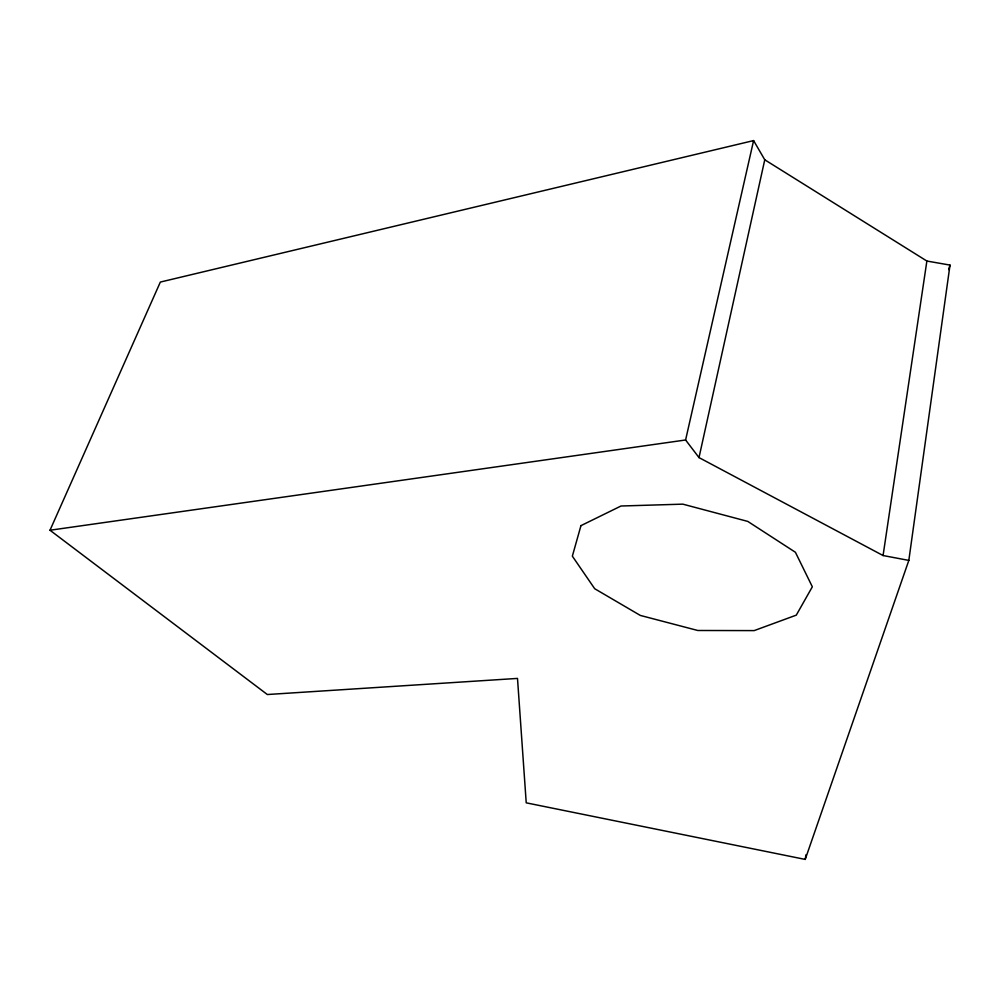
<?xml version="1.0" encoding="UTF-8"?>
<svg xmlns="http://www.w3.org/2000/svg" width="1000" height="1000" viewBox="0 0 1000 1000"><rect width="100%" height="100%" fill="white"/><g stroke="black" fill="none" stroke-linecap="round" stroke-linejoin="round"><path stroke-width="1.5" d="M908.825 560.4L950 265.087L926.875 261.038L764.762 159.787L753.6 140.588L160.35 282.062L50 530.237L267.337 694.525L517.5 678.413L526.225 802.837L805.212 859.412L908.825 560.4L883.075 555.538L699 457.587L685.6 439.988L753.6 140.588M883.075 555.538L926.875 261.038M805.212 859.412L805.938 854.8M699 457.587L764.762 159.787M948.662 269.575L950 265.087M50 530.237L685.6 439.988M580.95 525.65L572.35 556.163L594.7 588.725L640.312 615.425L697.788 630.487L754.188 630.6L796.287 615.138L812.337 586.8L795.413 552.275L747.775 521.413L682.812 504.15L621 506.012L580.95 525.65"/></g></svg>
